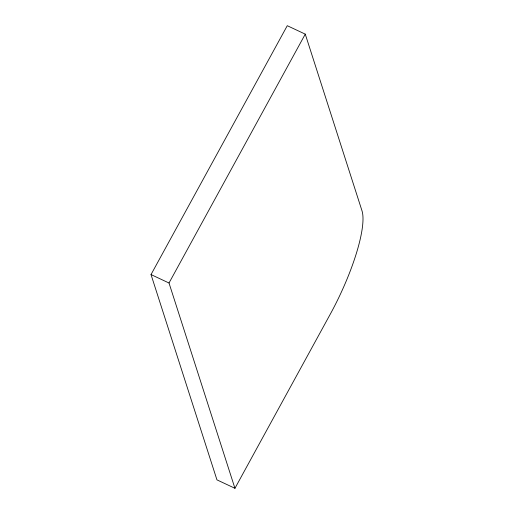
<?xml version="1.0" encoding="UTF-8"?>
<svg xmlns="http://www.w3.org/2000/svg" width="514" height="514" viewBox="0 0 514 514"><rect width="100%" height="100%" fill="white"/><g stroke="black" fill="none" stroke-linecap="round" stroke-linejoin="round"><path stroke-width="0.77" d="M151.02 274.572L287.268 25.7L305.265 34.136L361.991 210.785A87.759 21.17 -64.9 0 1 330.316 314.093L234.943 488.3L216.947 479.864L151.02 274.572L169.01 283.008L234.943 488.3M169.01 283.008L305.265 34.136"/></g></svg>
